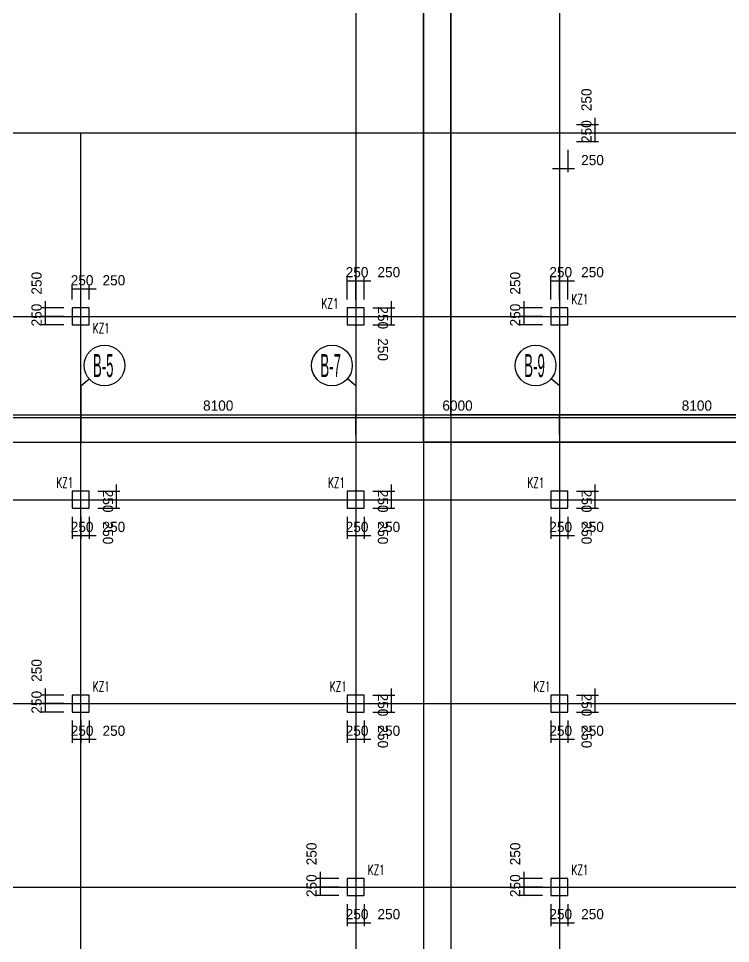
# Model space of a CAD drawing. Extents: x 387171 to 699106, y 11966 to 245688.
# Drawn here: x 522824 to 543799, y 131626 to 158858 of the extents above; entities that cross this region are included whole.
import ezdxf

# ---------------------------------------------------------------- set-up
doc = ezdxf.new("R2010")
doc.units = 0
doc.header["$LTSCALE"] = 100
doc.header["$MEASUREMENT"] = 0
for name, color, linetype in [('COLU', 7, 'Continuous'), ('DIM', 3, 'Continuous'), ('DOTE', 253, 'Continuous'), ('h后浇带', 51, 'Continuous'), ('L-AXIS', 3, 'Continuous'), ('NUM', 7, 'Continuous')]:
    doc.layers.add(name, color=color, linetype=linetype)
doc.styles.add('hztxt', font='hztxt')
doc.styles.get("Standard").update_dxf_attribs({"font": 'standard'})
doc.dimstyles.get("Standard").update_dxf_attribs({"dimtxt": 300, "dimasz": 100, "dimexe": 100, "dimexo": 250, "dimgap": 100, "dimtad": 0, "dimtoh": 1, "dimdec": 0, "dimdsep": 46, "dimcen": 0.09, "dimclrt": 7, "dimadec": 0, "dimazin": 0, "dimtfac": 1, "dimtdec": 4, "dimtofl": 0, "dimtmove": 0, "dimatfit": 3, "dimfxl": 1, "dimtolj": 1, "dimtzin": 0, "dimarcsym": 0})

# ---------------------------------------------------------------- blocks, each defined once
blk = doc.blocks.new('_AXISO')
blk.add_circle((0, 0), 0.5)
blk = doc.blocks.new('*D1638')
at = {"layer": 'L-AXIS', "color": 0, "linetype": 'ByBlock', "lineweight": -2}
for p, q in [((538758, 146608), (538758, 147210)), ((538758, 147110), (546858, 147110)), ((546858, 146608), (546858, 147210))]:
    blk.add_line(p, q, dxfattribs=at)
for points in [[(538758, 147110), (538858, 147126), (538858, 147093)], [(546858, 147110), (546758, 147093), (546758, 147126)]]:
    blk.add_solid(points, dxfattribs=at)
at = {"layer": 'L-AXIS', "color": 7, "linetype": 'Continuous', "lineweight": -2, "insert": (542808, 147460), "char_height": 300, "width": 775, "attachment_point": 5, "style": 'hztxt'}
blk.add_mtext('8100', dxfattribs=at)
blk = doc.blocks.new('*D1217')
at = {"layer": 'L-AXIS', "color": 0, "linetype": 'ByBlock', "lineweight": -2}
for p, q in [((518658, 146608), (518658, 147210)), ((518658, 147110), (524658, 147110)), ((524658, 146608), (524658, 147210))]:
    blk.add_line(p, q, dxfattribs=at)
for points in [[(518658, 147110), (518758, 147126), (518758, 147093)], [(524658, 147110), (524558, 147093), (524558, 147126)]]:
    blk.add_solid(points, dxfattribs=at)
at = {"layer": 'L-AXIS', "color": 7, "linetype": 'Continuous', "lineweight": -2, "insert": (521658, 147460), "char_height": 300, "width": 770, "attachment_point": 5, "style": 'hztxt'}
blk.add_mtext('6000', dxfattribs=at)
blk = doc.blocks.new('*D2904')
at = {"layer": 'L-AXIS', "color": 0, "linetype": 'ByBlock', "lineweight": -2}
for p, q in [((524658, 146608), (524658, 147210)), ((524658, 147110), (532758, 147110)), ((532758, 146608), (532758, 147210))]:
    blk.add_line(p, q, dxfattribs=at)
for points in [[(524658, 147110), (524758, 147126), (524758, 147093)], [(532758, 147110), (532658, 147093), (532658, 147126)]]:
    blk.add_solid(points, dxfattribs=at)
at = {"layer": 'L-AXIS', "color": 7, "linetype": 'Continuous', "lineweight": -2, "insert": (528708, 147460), "char_height": 300, "width": 775, "attachment_point": 5, "style": 'hztxt'}
blk.add_mtext('8100', dxfattribs=at)
blk = doc.blocks.new('*D2507')
at = {"layer": 'L-AXIS', "color": 0, "linetype": 'ByBlock', "lineweight": -2}
for p, q in [((532758, 146608), (532758, 147210)), ((532758, 147110), (538758, 147110)), ((538758, 146608), (538758, 147210))]:
    blk.add_line(p, q, dxfattribs=at)
for points in [[(532758, 147110), (532858, 147126), (532858, 147093)], [(538758, 147110), (538658, 147093), (538658, 147126)]]:
    blk.add_solid(points, dxfattribs=at)
at = {"layer": 'L-AXIS', "color": 7, "linetype": 'Continuous', "lineweight": -2, "insert": (535758, 147460), "char_height": 300, "width": 770, "attachment_point": 5, "style": 'hztxt'}
blk.add_mtext('6000', dxfattribs=at)
blk = doc.blocks.new('*D677')
at = {"layer": 'DIM', "color": 0, "linetype": 'ByBlock', "lineweight": -2}
for p, q in [((524158, 150338), (523508, 150338)), ((523608, 150538), (523608, 149888)), ((524158, 150088), (523508, 150088))]:
    blk.add_line(p, q, dxfattribs=at)
for points in [[(523608, 150338), (523591, 150438), (523625, 150438)], [(523608, 150088), (523625, 149988), (523591, 149988)]]:
    blk.add_solid(points, dxfattribs=at)
at = {"layer": 'DIM', "color": 7, "linetype": 'Continuous', "lineweight": -2, "insert": (523358, 151064), "char_height": 300, "width": 566.67, "attachment_point": 5, "rotation": 90, "style": 'hztxt'}
blk.add_mtext('250', dxfattribs=at)
blk = doc.blocks.new('*D234')
at = {"layer": 'DIM', "color": 0, "linetype": 'ByBlock', "lineweight": -2}
for p, q in [((524158, 150088), (523508, 150088)), ((523608, 150088), (523608, 149838)), ((524158, 149838), (523508, 149838))]:
    blk.add_line(p, q, dxfattribs=at)
for points in [[(523608, 150088), (523625, 149988), (523591, 149988)], [(523608, 149838), (523591, 149938), (523625, 149938)]]:
    blk.add_solid(points, dxfattribs=at)
at = {"layer": 'DIM', "color": 7, "linetype": 'Continuous', "lineweight": -2, "insert": (523358, 150128), "char_height": 300, "width": 566.67, "attachment_point": 5, "rotation": 90, "style": 'hztxt'}
blk.add_mtext('250', dxfattribs=at)
blk = doc.blocks.new('*D2821')
at = {"layer": 'DIM', "color": 0, "linetype": 'ByBlock', "lineweight": -2}
for p, q in [((524408, 150588), (524408, 150999)), ((524408, 150899), (524658, 150899)), ((524658, 150588), (524658, 150999))]:
    blk.add_line(p, q, dxfattribs=at)
for points in [[(524408, 150899), (524508, 150915), (524508, 150882)], [(524658, 150899), (524558, 150882), (524558, 150915)]]:
    blk.add_solid(points, dxfattribs=at)
at = {"layer": 'DIM', "color": 7, "linetype": 'Continuous', "lineweight": -2, "insert": (524698, 151149), "char_height": 300, "width": 566.67, "attachment_point": 5, "style": 'hztxt'}
blk.add_mtext('250', dxfattribs=at)
blk = doc.blocks.new('*D2746')
at = {"layer": 'DIM', "color": 0, "linetype": 'ByBlock', "lineweight": -2}
for p, q in [((524458, 150899), (525108, 150899)), ((524658, 150588), (524658, 150999)), ((524908, 150588), (524908, 150999))]:
    blk.add_line(p, q, dxfattribs=at)
for points in [[(524658, 150899), (524558, 150882), (524558, 150915)], [(524908, 150899), (525008, 150915), (525008, 150882)]]:
    blk.add_solid(points, dxfattribs=at)
at = {"layer": 'DIM', "color": 7, "linetype": 'Continuous', "lineweight": -2, "insert": (525634, 151149), "char_height": 300, "width": 566.67, "attachment_point": 5, "style": 'hztxt'}
blk.add_mtext('250', dxfattribs=at)
blk = doc.blocks.new('*D965')
at = {"layer": 'DIM', "color": 0, "linetype": 'ByBlock', "lineweight": -2}
for p, q in [((532508, 150588), (532508, 151238)), ((532508, 151138), (532758, 151138)), ((532758, 150588), (532758, 151238))]:
    blk.add_line(p, q, dxfattribs=at)
for points in [[(532508, 151138), (532608, 151155), (532608, 151121)], [(532758, 151138), (532658, 151121), (532658, 151155)]]:
    blk.add_solid(points, dxfattribs=at)
at = {"layer": 'DIM', "color": 7, "linetype": 'Continuous', "lineweight": -2, "insert": (532798, 151388), "char_height": 300, "width": 566.67, "attachment_point": 5, "style": 'hztxt'}
blk.add_mtext('250', dxfattribs=at)
blk = doc.blocks.new('*D880')
at = {"layer": 'DIM', "color": 0, "linetype": 'ByBlock', "lineweight": -2}
for p, q in [((532558, 151138), (533208, 151138)), ((532758, 150588), (532758, 151238)), ((533008, 150588), (533008, 151238))]:
    blk.add_line(p, q, dxfattribs=at)
for points in [[(532758, 151138), (532658, 151121), (532658, 151155)], [(533008, 151138), (533108, 151155), (533108, 151121)]]:
    blk.add_solid(points, dxfattribs=at)
at = {"layer": 'DIM', "color": 7, "linetype": 'Continuous', "lineweight": -2, "insert": (533734, 151388), "char_height": 300, "width": 566.67, "attachment_point": 5, "style": 'hztxt'}
blk.add_mtext('250', dxfattribs=at)
blk = doc.blocks.new('*D482')
at = {"layer": 'DIM', "color": 0, "linetype": 'ByBlock', "lineweight": -2}
for p, q in [((533258, 150088), (533908, 150088)), ((533808, 149838), (533808, 150088)), ((533258, 149838), (533908, 149838))]:
    blk.add_line(p, q, dxfattribs=at)
for points in [[(533808, 150088), (533825, 149988), (533791, 149988)], [(533808, 149838), (533791, 149938), (533825, 149938)]]:
    blk.add_solid(points, dxfattribs=at)
at = {"layer": 'DIM', "color": 7, "linetype": 'Continuous', "lineweight": -2, "insert": (533558, 149112), "char_height": 300, "width": 566.67, "attachment_point": 5, "rotation": 270, "style": 'hztxt'}
blk.add_mtext('250', dxfattribs=at)
blk = doc.blocks.new('*D24')
at = {"layer": 'DIM', "color": 0, "linetype": 'ByBlock', "lineweight": -2}
for p, q in [((533258, 150338), (533908, 150338)), ((533808, 149888), (533808, 150538)), ((533258, 150088), (533908, 150088))]:
    blk.add_line(p, q, dxfattribs=at)
for points in [[(533808, 150338), (533791, 150438), (533825, 150438)], [(533808, 150088), (533825, 149988), (533791, 149988)]]:
    blk.add_solid(points, dxfattribs=at)
at = {"layer": 'DIM', "color": 7, "linetype": 'Continuous', "lineweight": -2, "insert": (533558, 150048), "char_height": 300, "width": 566.67, "attachment_point": 5, "rotation": 270, "style": 'hztxt'}
blk.add_mtext('250', dxfattribs=at)
blk = doc.blocks.new('*D1908')
at = {"layer": 'DIM', "color": 0, "linetype": 'ByBlock', "lineweight": -2}
for p, q in [((524408, 144188), (524408, 143538)), ((524658, 144188), (524658, 143538)), ((524408, 143638), (524658, 143638))]:
    blk.add_line(p, q, dxfattribs=at)
for points in [[(524408, 143638), (524508, 143655), (524508, 143621)], [(524658, 143638), (524558, 143621), (524558, 143655)]]:
    blk.add_solid(points, dxfattribs=at)
at = {"layer": 'DIM', "color": 7, "linetype": 'Continuous', "lineweight": -2, "insert": (524698, 143888), "char_height": 300, "width": 566.67, "attachment_point": 5, "style": 'hztxt'}
blk.add_mtext('250', dxfattribs=at)
blk = doc.blocks.new('*D1848')
at = {"layer": 'DIM', "color": 0, "linetype": 'ByBlock', "lineweight": -2}
for p, q in [((524658, 144188), (524658, 143538)), ((524908, 144188), (524908, 143538)), ((524458, 143638), (525108, 143638))]:
    blk.add_line(p, q, dxfattribs=at)
for points in [[(524658, 143638), (524558, 143621), (524558, 143655)], [(524908, 143638), (525008, 143655), (525008, 143621)]]:
    blk.add_solid(points, dxfattribs=at)
at = {"layer": 'DIM', "color": 7, "linetype": 'Continuous', "lineweight": -2, "insert": (525634, 143888), "char_height": 300, "width": 566.67, "attachment_point": 5, "style": 'hztxt'}
blk.add_mtext('250', dxfattribs=at)
blk = doc.blocks.new('*D1445')
at = {"layer": 'DIM', "color": 0, "linetype": 'ByBlock', "lineweight": -2}
for p, q in [((525158, 144688), (525808, 144688)), ((525708, 144438), (525708, 144688)), ((525158, 144438), (525808, 144438))]:
    blk.add_line(p, q, dxfattribs=at)
for points in [[(525708, 144688), (525725, 144588), (525691, 144588)], [(525708, 144438), (525691, 144538), (525725, 144538)]]:
    blk.add_solid(points, dxfattribs=at)
at = {"layer": 'DIM', "color": 7, "linetype": 'Continuous', "lineweight": -2, "insert": (525458, 143712), "char_height": 300, "width": 566.67, "attachment_point": 5, "rotation": 270, "style": 'hztxt'}
blk.add_mtext('250', dxfattribs=at)
blk = doc.blocks.new('*D966')
at = {"layer": 'DIM', "color": 0, "linetype": 'ByBlock', "lineweight": -2}
for p, q in [((525158, 144938), (525808, 144938)), ((525708, 144488), (525708, 145138)), ((525158, 144688), (525808, 144688))]:
    blk.add_line(p, q, dxfattribs=at)
for points in [[(525708, 144938), (525691, 145038), (525725, 145038)], [(525708, 144688), (525725, 144588), (525691, 144588)]]:
    blk.add_solid(points, dxfattribs=at)
at = {"layer": 'DIM', "color": 7, "linetype": 'Continuous', "lineweight": -2, "insert": (525458, 144648), "char_height": 300, "width": 566.67, "attachment_point": 5, "rotation": 270, "style": 'hztxt'}
blk.add_mtext('250', dxfattribs=at)
blk = doc.blocks.new('*D930')
at = {"layer": 'DIM', "color": 0, "linetype": 'ByBlock', "lineweight": -2}
for p, q in [((532508, 144188), (532508, 143538)), ((532758, 144188), (532758, 143538)), ((532508, 143638), (532758, 143638))]:
    blk.add_line(p, q, dxfattribs=at)
for points in [[(532508, 143638), (532608, 143655), (532608, 143621)], [(532758, 143638), (532658, 143621), (532658, 143655)]]:
    blk.add_solid(points, dxfattribs=at)
at = {"layer": 'DIM', "color": 7, "linetype": 'Continuous', "lineweight": -2, "insert": (532798, 143888), "char_height": 300, "width": 566.67, "attachment_point": 5, "style": 'hztxt'}
blk.add_mtext('250', dxfattribs=at)
blk = doc.blocks.new('*D483')
at = {"layer": 'DIM', "color": 0, "linetype": 'ByBlock', "lineweight": -2}
for p, q in [((532758, 144188), (532758, 143538)), ((533008, 144188), (533008, 143538)), ((532558, 143638), (533208, 143638))]:
    blk.add_line(p, q, dxfattribs=at)
for points in [[(532758, 143638), (532658, 143621), (532658, 143655)], [(533008, 143638), (533108, 143655), (533108, 143621)]]:
    blk.add_solid(points, dxfattribs=at)
at = {"layer": 'DIM', "color": 7, "linetype": 'Continuous', "lineweight": -2, "insert": (533734, 143888), "char_height": 300, "width": 566.67, "attachment_point": 5, "style": 'hztxt'}
blk.add_mtext('250', dxfattribs=at)
blk = doc.blocks.new('*D74')
at = {"layer": 'DIM', "color": 0, "linetype": 'ByBlock', "lineweight": -2}
for p, q in [((533258, 144688), (533908, 144688)), ((533808, 144438), (533808, 144688)), ((533258, 144438), (533908, 144438))]:
    blk.add_line(p, q, dxfattribs=at)
for points in [[(533808, 144688), (533825, 144588), (533791, 144588)], [(533808, 144438), (533791, 144538), (533825, 144538)]]:
    blk.add_solid(points, dxfattribs=at)
at = {"layer": 'DIM', "color": 7, "linetype": 'Continuous', "lineweight": -2, "insert": (533558, 143712), "char_height": 300, "width": 566.67, "attachment_point": 5, "rotation": 270, "style": 'hztxt'}
blk.add_mtext('250', dxfattribs=at)
blk = doc.blocks.new('*D2991')
at = {"layer": 'DIM', "color": 0, "linetype": 'ByBlock', "lineweight": -2}
for p, q in [((533258, 144938), (533908, 144938)), ((533808, 144488), (533808, 145138)), ((533258, 144688), (533908, 144688))]:
    blk.add_line(p, q, dxfattribs=at)
for points in [[(533808, 144938), (533791, 145038), (533825, 145038)], [(533808, 144688), (533825, 144588), (533791, 144588)]]:
    blk.add_solid(points, dxfattribs=at)
at = {"layer": 'DIM', "color": 7, "linetype": 'Continuous', "lineweight": -2, "insert": (533558, 144648), "char_height": 300, "width": 566.67, "attachment_point": 5, "rotation": 270, "style": 'hztxt'}
blk.add_mtext('250', dxfattribs=at)
blk = doc.blocks.new('*D2170')
at = {"layer": 'DIM', "color": 0, "linetype": 'ByBlock', "lineweight": -2}
for p, q in [((524158, 138938), (523508, 138938)), ((523608, 139138), (523608, 138488)), ((524158, 138688), (523508, 138688))]:
    blk.add_line(p, q, dxfattribs=at)
for points in [[(523608, 138938), (523591, 139038), (523625, 139038)], [(523608, 138688), (523625, 138588), (523591, 138588)]]:
    blk.add_solid(points, dxfattribs=at)
at = {"layer": 'DIM', "color": 7, "linetype": 'Continuous', "lineweight": -2, "insert": (523358, 139664), "char_height": 300, "width": 566.67, "attachment_point": 5, "rotation": 90, "style": 'hztxt'}
blk.add_mtext('250', dxfattribs=at)
blk = doc.blocks.new('*D1702')
at = {"layer": 'DIM', "color": 0, "linetype": 'ByBlock', "lineweight": -2}
for p, q in [((524158, 138688), (523508, 138688)), ((523608, 138688), (523608, 138438)), ((524158, 138438), (523508, 138438))]:
    blk.add_line(p, q, dxfattribs=at)
for points in [[(523608, 138688), (523625, 138588), (523591, 138588)], [(523608, 138438), (523591, 138538), (523625, 138538)]]:
    blk.add_solid(points, dxfattribs=at)
at = {"layer": 'DIM', "color": 7, "linetype": 'Continuous', "lineweight": -2, "insert": (523358, 138728), "char_height": 300, "width": 566.67, "attachment_point": 5, "rotation": 90, "style": 'hztxt'}
blk.add_mtext('250', dxfattribs=at)
blk = doc.blocks.new('*D1661')
at = {"layer": 'DIM', "color": 0, "linetype": 'ByBlock', "lineweight": -2}
for p, q in [((524408, 138188), (524408, 137538)), ((524658, 138188), (524658, 137538)), ((524408, 137638), (524658, 137638))]:
    blk.add_line(p, q, dxfattribs=at)
for points in [[(524408, 137638), (524508, 137655), (524508, 137621)], [(524658, 137638), (524558, 137621), (524558, 137655)]]:
    blk.add_solid(points, dxfattribs=at)
at = {"layer": 'DIM', "color": 7, "linetype": 'Continuous', "lineweight": -2, "insert": (524698, 137888), "char_height": 300, "width": 566.67, "attachment_point": 5, "style": 'hztxt'}
blk.add_mtext('250', dxfattribs=at)
blk = doc.blocks.new('*D1197')
at = {"layer": 'DIM', "color": 0, "linetype": 'ByBlock', "lineweight": -2}
for p, q in [((524658, 138188), (524658, 137538)), ((524908, 138188), (524908, 137538)), ((524458, 137638), (525108, 137638))]:
    blk.add_line(p, q, dxfattribs=at)
for points in [[(524658, 137638), (524558, 137621), (524558, 137655)], [(524908, 137638), (525008, 137655), (525008, 137621)]]:
    blk.add_solid(points, dxfattribs=at)
at = {"layer": 'DIM', "color": 7, "linetype": 'Continuous', "lineweight": -2, "insert": (525634, 137888), "char_height": 300, "width": 566.67, "attachment_point": 5, "style": 'hztxt'}
blk.add_mtext('250', dxfattribs=at)
blk = doc.blocks.new('*D2802')
at = {"layer": 'DIM', "color": 0, "linetype": 'ByBlock', "lineweight": -2}
for p, q in [((532508, 138188), (532508, 137538)), ((532758, 138188), (532758, 137538)), ((532508, 137638), (532758, 137638))]:
    blk.add_line(p, q, dxfattribs=at)
for points in [[(532508, 137638), (532608, 137655), (532608, 137621)], [(532758, 137638), (532658, 137621), (532658, 137655)]]:
    blk.add_solid(points, dxfattribs=at)
at = {"layer": 'DIM', "color": 7, "linetype": 'Continuous', "lineweight": -2, "insert": (532798, 137888), "char_height": 300, "width": 566.67, "attachment_point": 5, "style": 'hztxt'}
blk.add_mtext('250', dxfattribs=at)
blk = doc.blocks.new('*D2371')
at = {"layer": 'DIM', "color": 0, "linetype": 'ByBlock', "lineweight": -2}
for p, q in [((532758, 138188), (532758, 137538)), ((533008, 138188), (533008, 137538)), ((532558, 137638), (533208, 137638))]:
    blk.add_line(p, q, dxfattribs=at)
for points in [[(532758, 137638), (532658, 137621), (532658, 137655)], [(533008, 137638), (533108, 137655), (533108, 137621)]]:
    blk.add_solid(points, dxfattribs=at)
at = {"layer": 'DIM', "color": 7, "linetype": 'Continuous', "lineweight": -2, "insert": (533734, 137888), "char_height": 300, "width": 566.67, "attachment_point": 5, "style": 'hztxt'}
blk.add_mtext('250', dxfattribs=at)
blk = doc.blocks.new('*D2287')
at = {"layer": 'DIM', "color": 0, "linetype": 'ByBlock', "lineweight": -2}
for p, q in [((533258, 138688), (533908, 138688)), ((533808, 138438), (533808, 138688)), ((533258, 138438), (533908, 138438))]:
    blk.add_line(p, q, dxfattribs=at)
for points in [[(533808, 138688), (533825, 138588), (533791, 138588)], [(533808, 138438), (533791, 138538), (533825, 138538)]]:
    blk.add_solid(points, dxfattribs=at)
at = {"layer": 'DIM', "color": 7, "linetype": 'Continuous', "lineweight": -2, "insert": (533558, 137712), "char_height": 300, "width": 566.67, "attachment_point": 5, "rotation": 270, "style": 'hztxt'}
blk.add_mtext('250', dxfattribs=at)
blk = doc.blocks.new('*D1858')
at = {"layer": 'DIM', "color": 0, "linetype": 'ByBlock', "lineweight": -2}
for p, q in [((533258, 138938), (533908, 138938)), ((533808, 138488), (533808, 139138)), ((533258, 138688), (533908, 138688))]:
    blk.add_line(p, q, dxfattribs=at)
for points in [[(533808, 138938), (533791, 139038), (533825, 139038)], [(533808, 138688), (533825, 138588), (533791, 138588)]]:
    blk.add_solid(points, dxfattribs=at)
at = {"layer": 'DIM', "color": 7, "linetype": 'Continuous', "lineweight": -2, "insert": (533558, 138648), "char_height": 300, "width": 566.67, "attachment_point": 5, "rotation": 270, "style": 'hztxt'}
blk.add_mtext('250', dxfattribs=at)
blk = doc.blocks.new('*D1407')
at = {"layer": 'DIM', "color": 0, "linetype": 'ByBlock', "lineweight": -2}
for p, q in [((531708, 133738), (531708, 133088)), ((532258, 133538), (531608, 133538)), ((532258, 133288), (531608, 133288))]:
    blk.add_line(p, q, dxfattribs=at)
for points in [[(531708, 133538), (531691, 133638), (531725, 133638)], [(531708, 133288), (531725, 133188), (531691, 133188)]]:
    blk.add_solid(points, dxfattribs=at)
at = {"layer": 'DIM', "color": 7, "linetype": 'Continuous', "lineweight": -2, "insert": (531458, 134264), "char_height": 300, "width": 566.67, "attachment_point": 5, "rotation": 90, "style": 'hztxt'}
blk.add_mtext('250', dxfattribs=at)
blk = doc.blocks.new('*D1366')
at = {"layer": 'DIM', "color": 0, "linetype": 'ByBlock', "lineweight": -2}
for p, q in [((532258, 133288), (531608, 133288)), ((531708, 133288), (531708, 133038)), ((532258, 133038), (531608, 133038))]:
    blk.add_line(p, q, dxfattribs=at)
for points in [[(531708, 133288), (531725, 133188), (531691, 133188)], [(531708, 133038), (531691, 133138), (531725, 133138)]]:
    blk.add_solid(points, dxfattribs=at)
at = {"layer": 'DIM', "color": 7, "linetype": 'Continuous', "lineweight": -2, "insert": (531458, 133328), "char_height": 300, "width": 566.67, "attachment_point": 5, "rotation": 90, "style": 'hztxt'}
blk.add_mtext('250', dxfattribs=at)
blk = doc.blocks.new('*D900')
at = {"layer": 'DIM', "color": 0, "linetype": 'ByBlock', "lineweight": -2}
for p, q in [((532508, 132788), (532508, 132138)), ((532758, 132788), (532758, 132138)), ((532508, 132238), (532758, 132238))]:
    blk.add_line(p, q, dxfattribs=at)
for points in [[(532508, 132238), (532608, 132255), (532608, 132221)], [(532758, 132238), (532658, 132221), (532658, 132255)]]:
    blk.add_solid(points, dxfattribs=at)
at = {"layer": 'DIM', "color": 7, "linetype": 'Continuous', "lineweight": -2, "insert": (532798, 132488), "char_height": 300, "width": 566.67, "attachment_point": 5, "style": 'hztxt'}
blk.add_mtext('250', dxfattribs=at)
blk = doc.blocks.new('*D490')
at = {"layer": 'DIM', "color": 0, "linetype": 'ByBlock', "lineweight": -2}
for p, q in [((532758, 132788), (532758, 132138)), ((533008, 132788), (533008, 132138)), ((532558, 132238), (533208, 132238))]:
    blk.add_line(p, q, dxfattribs=at)
for points in [[(532758, 132238), (532658, 132221), (532658, 132255)], [(533008, 132238), (533108, 132255), (533108, 132221)]]:
    blk.add_solid(points, dxfattribs=at)
at = {"layer": 'DIM', "color": 7, "linetype": 'Continuous', "lineweight": -2, "insert": (533734, 132488), "char_height": 300, "width": 566.67, "attachment_point": 5, "style": 'hztxt'}
blk.add_mtext('250', dxfattribs=at)
blk = doc.blocks.new('*D2323')
at = {"layer": 'DIM', "color": 0, "linetype": 'ByBlock', "lineweight": -2}
for p, q in [((538758, 154988), (538758, 154338)), ((539008, 154988), (539008, 154338)), ((538558, 154438), (539208, 154438))]:
    blk.add_line(p, q, dxfattribs=at)
for points in [[(538758, 154438), (538658, 154421), (538658, 154455)], [(539008, 154438), (539108, 154455), (539108, 154421)]]:
    blk.add_solid(points, dxfattribs=at)
at = {"layer": 'DIM', "color": 7, "linetype": 'Continuous', "lineweight": -2, "insert": (539734, 154688), "char_height": 300, "width": 566.67, "attachment_point": 5, "style": 'hztxt'}
blk.add_mtext('250', dxfattribs=at)
blk = doc.blocks.new('*D2289')
at = {"layer": 'DIM', "color": 0, "linetype": 'ByBlock', "lineweight": -2}
for p, q in [((539258, 155488), (539908, 155488)), ((539258, 155238), (539908, 155238)), ((539808, 155238), (539808, 155488))]:
    blk.add_line(p, q, dxfattribs=at)
for points in [[(539808, 155488), (539825, 155388), (539791, 155388)], [(539808, 155238), (539791, 155338), (539825, 155338)]]:
    blk.add_solid(points, dxfattribs=at)
at = {"layer": 'DIM', "color": 7, "linetype": 'Continuous', "lineweight": -2, "insert": (539558, 155528), "char_height": 300, "width": 566.67, "attachment_point": 5, "rotation": 90, "style": 'hztxt'}
blk.add_mtext('250', dxfattribs=at)
blk = doc.blocks.new('*D1811')
at = {"layer": 'DIM', "color": 0, "linetype": 'ByBlock', "lineweight": -2}
for p, q in [((539808, 155288), (539808, 155938)), ((539258, 155738), (539908, 155738)), ((539258, 155488), (539908, 155488))]:
    blk.add_line(p, q, dxfattribs=at)
for points in [[(539808, 155738), (539791, 155838), (539825, 155838)], [(539808, 155488), (539825, 155388), (539791, 155388)]]:
    blk.add_solid(points, dxfattribs=at)
at = {"layer": 'DIM', "color": 7, "linetype": 'Continuous', "lineweight": -2, "insert": (539558, 156464), "char_height": 300, "width": 566.67, "attachment_point": 5, "rotation": 90, "style": 'hztxt'}
blk.add_mtext('250', dxfattribs=at)
blk = doc.blocks.new('*D961')
at = {"layer": 'DIM', "color": 0, "linetype": 'ByBlock', "lineweight": -2}
for p, q in [((538258, 150338), (537608, 150338)), ((537708, 150538), (537708, 149888)), ((538258, 150088), (537608, 150088))]:
    blk.add_line(p, q, dxfattribs=at)
for points in [[(537708, 150338), (537691, 150438), (537725, 150438)], [(537708, 150088), (537725, 149988), (537691, 149988)]]:
    blk.add_solid(points, dxfattribs=at)
at = {"layer": 'DIM', "color": 7, "linetype": 'Continuous', "lineweight": -2, "insert": (537458, 151064), "char_height": 300, "width": 566.67, "attachment_point": 5, "rotation": 90, "style": 'hztxt'}
blk.add_mtext('250', dxfattribs=at)
blk = doc.blocks.new('*D873')
at = {"layer": 'DIM', "color": 0, "linetype": 'ByBlock', "lineweight": -2}
for p, q in [((538258, 150088), (537608, 150088)), ((537708, 150088), (537708, 149838)), ((538258, 149838), (537608, 149838))]:
    blk.add_line(p, q, dxfattribs=at)
for points in [[(537708, 150088), (537725, 149988), (537691, 149988)], [(537708, 149838), (537691, 149938), (537725, 149938)]]:
    blk.add_solid(points, dxfattribs=at)
at = {"layer": 'DIM', "color": 7, "linetype": 'Continuous', "lineweight": -2, "insert": (537458, 150128), "char_height": 300, "width": 566.67, "attachment_point": 5, "rotation": 90, "style": 'hztxt'}
blk.add_mtext('250', dxfattribs=at)
blk = doc.blocks.new('*D476')
at = {"layer": 'DIM', "color": 0, "linetype": 'ByBlock', "lineweight": -2}
for p, q in [((538508, 150588), (538508, 151238)), ((538508, 151138), (538758, 151138)), ((538758, 150588), (538758, 151238))]:
    blk.add_line(p, q, dxfattribs=at)
for points in [[(538508, 151138), (538608, 151155), (538608, 151121)], [(538758, 151138), (538658, 151121), (538658, 151155)]]:
    blk.add_solid(points, dxfattribs=at)
at = {"layer": 'DIM', "color": 7, "linetype": 'Continuous', "lineweight": -2, "insert": (538798, 151388), "char_height": 300, "width": 566.67, "attachment_point": 5, "style": 'hztxt'}
blk.add_mtext('250', dxfattribs=at)
blk = doc.blocks.new('*D16')
at = {"layer": 'DIM', "color": 0, "linetype": 'ByBlock', "lineweight": -2}
for p, q in [((538558, 151138), (539208, 151138)), ((538758, 150588), (538758, 151238)), ((539008, 150588), (539008, 151238))]:
    blk.add_line(p, q, dxfattribs=at)
for points in [[(538758, 151138), (538658, 151121), (538658, 151155)], [(539008, 151138), (539108, 151155), (539108, 151121)]]:
    blk.add_solid(points, dxfattribs=at)
at = {"layer": 'DIM', "color": 7, "linetype": 'Continuous', "lineweight": -2, "insert": (539734, 151388), "char_height": 300, "width": 566.67, "attachment_point": 5, "style": 'hztxt'}
blk.add_mtext('250', dxfattribs=at)
blk = doc.blocks.new('*D2558')
at = {"layer": 'DIM', "color": 0, "linetype": 'ByBlock', "lineweight": -2}
for p, q in [((538508, 144188), (538508, 143538)), ((538758, 144188), (538758, 143538)), ((538508, 143638), (538758, 143638))]:
    blk.add_line(p, q, dxfattribs=at)
for points in [[(538508, 143638), (538608, 143655), (538608, 143621)], [(538758, 143638), (538658, 143621), (538658, 143655)]]:
    blk.add_solid(points, dxfattribs=at)
at = {"layer": 'DIM', "color": 7, "linetype": 'Continuous', "lineweight": -2, "insert": (538798, 143888), "char_height": 300, "width": 566.67, "attachment_point": 5, "style": 'hztxt'}
blk.add_mtext('250', dxfattribs=at)
blk = doc.blocks.new('*D2088')
at = {"layer": 'DIM', "color": 0, "linetype": 'ByBlock', "lineweight": -2}
for p, q in [((538758, 144188), (538758, 143538)), ((539008, 144188), (539008, 143538)), ((538558, 143638), (539208, 143638))]:
    blk.add_line(p, q, dxfattribs=at)
for points in [[(538758, 143638), (538658, 143621), (538658, 143655)], [(539008, 143638), (539108, 143655), (539108, 143621)]]:
    blk.add_solid(points, dxfattribs=at)
at = {"layer": 'DIM', "color": 7, "linetype": 'Continuous', "lineweight": -2, "insert": (539734, 143888), "char_height": 300, "width": 566.67, "attachment_point": 5, "style": 'hztxt'}
blk.add_mtext('250', dxfattribs=at)
blk = doc.blocks.new('*D2052')
at = {"layer": 'DIM', "color": 0, "linetype": 'ByBlock', "lineweight": -2}
for p, q in [((539258, 144688), (539908, 144688)), ((539808, 144438), (539808, 144688)), ((539258, 144438), (539908, 144438))]:
    blk.add_line(p, q, dxfattribs=at)
for points in [[(539808, 144688), (539825, 144588), (539791, 144588)], [(539808, 144438), (539791, 144538), (539825, 144538)]]:
    blk.add_solid(points, dxfattribs=at)
at = {"layer": 'DIM', "color": 7, "linetype": 'Continuous', "lineweight": -2, "insert": (539558, 143712), "char_height": 300, "width": 566.67, "attachment_point": 5, "rotation": 270, "style": 'hztxt'}
blk.add_mtext('250', dxfattribs=at)
blk = doc.blocks.new('*D1589')
at = {"layer": 'DIM', "color": 0, "linetype": 'ByBlock', "lineweight": -2}
for p, q in [((539258, 144938), (539908, 144938)), ((539808, 144488), (539808, 145138)), ((539258, 144688), (539908, 144688))]:
    blk.add_line(p, q, dxfattribs=at)
for points in [[(539808, 144938), (539791, 145038), (539825, 145038)], [(539808, 144688), (539825, 144588), (539791, 144588)]]:
    blk.add_solid(points, dxfattribs=at)
at = {"layer": 'DIM', "color": 7, "linetype": 'Continuous', "lineweight": -2, "insert": (539558, 144648), "char_height": 300, "width": 566.67, "attachment_point": 5, "rotation": 270, "style": 'hztxt'}
blk.add_mtext('250', dxfattribs=at)
blk = doc.blocks.new('*D825')
at = {"layer": 'DIM', "color": 0, "linetype": 'ByBlock', "lineweight": -2}
for p, q in [((538508, 138188), (538508, 137538)), ((538758, 138188), (538758, 137538)), ((538508, 137638), (538758, 137638))]:
    blk.add_line(p, q, dxfattribs=at)
for points in [[(538508, 137638), (538608, 137655), (538608, 137621)], [(538758, 137638), (538658, 137621), (538658, 137655)]]:
    blk.add_solid(points, dxfattribs=at)
at = {"layer": 'DIM', "color": 7, "linetype": 'Continuous', "lineweight": -2, "insert": (538798, 137888), "char_height": 300, "width": 566.67, "attachment_point": 5, "style": 'hztxt'}
blk.add_mtext('250', dxfattribs=at)
blk = doc.blocks.new('*D735')
at = {"layer": 'DIM', "color": 0, "linetype": 'ByBlock', "lineweight": -2}
for p, q in [((538758, 138188), (538758, 137538)), ((539008, 138188), (539008, 137538)), ((538558, 137638), (539208, 137638))]:
    blk.add_line(p, q, dxfattribs=at)
for points in [[(538758, 137638), (538658, 137621), (538658, 137655)], [(539008, 137638), (539108, 137655), (539108, 137621)]]:
    blk.add_solid(points, dxfattribs=at)
at = {"layer": 'DIM', "color": 7, "linetype": 'Continuous', "lineweight": -2, "insert": (539734, 137888), "char_height": 300, "width": 566.67, "attachment_point": 5, "style": 'hztxt'}
blk.add_mtext('250', dxfattribs=at)
blk = doc.blocks.new('*D338')
at = {"layer": 'DIM', "color": 0, "linetype": 'ByBlock', "lineweight": -2}
for p, q in [((539258, 138688), (539908, 138688)), ((539808, 138438), (539808, 138688)), ((539258, 138438), (539908, 138438))]:
    blk.add_line(p, q, dxfattribs=at)
for points in [[(539808, 138688), (539825, 138588), (539791, 138588)], [(539808, 138438), (539791, 138538), (539825, 138538)]]:
    blk.add_solid(points, dxfattribs=at)
at = {"layer": 'DIM', "color": 7, "linetype": 'Continuous', "lineweight": -2, "insert": (539558, 137712), "char_height": 300, "width": 566.67, "attachment_point": 5, "rotation": 270, "style": 'hztxt'}
blk.add_mtext('250', dxfattribs=at)
blk = doc.blocks.new('*D2885')
at = {"layer": 'DIM', "color": 0, "linetype": 'ByBlock', "lineweight": -2}
for p, q in [((539258, 138938), (539908, 138938)), ((539808, 138488), (539808, 139138)), ((539258, 138688), (539908, 138688))]:
    blk.add_line(p, q, dxfattribs=at)
for points in [[(539808, 138938), (539791, 139038), (539825, 139038)], [(539808, 138688), (539825, 138588), (539791, 138588)]]:
    blk.add_solid(points, dxfattribs=at)
at = {"layer": 'DIM', "color": 7, "linetype": 'Continuous', "lineweight": -2, "insert": (539558, 138648), "char_height": 300, "width": 566.67, "attachment_point": 5, "rotation": 270, "style": 'hztxt'}
blk.add_mtext('250', dxfattribs=at)
blk = doc.blocks.new('*D2462')
at = {"layer": 'DIM', "color": 0, "linetype": 'ByBlock', "lineweight": -2}
for p, q in [((537708, 133738), (537708, 133088)), ((538258, 133538), (537608, 133538)), ((538258, 133288), (537608, 133288))]:
    blk.add_line(p, q, dxfattribs=at)
for points in [[(537708, 133538), (537691, 133638), (537725, 133638)], [(537708, 133288), (537725, 133188), (537691, 133188)]]:
    blk.add_solid(points, dxfattribs=at)
at = {"layer": 'DIM', "color": 7, "linetype": 'Continuous', "lineweight": -2, "insert": (537458, 134264), "char_height": 300, "width": 566.67, "attachment_point": 5, "rotation": 90, "style": 'hztxt'}
blk.add_mtext('250', dxfattribs=at)
blk = doc.blocks.new('*D1982')
at = {"layer": 'DIM', "color": 0, "linetype": 'ByBlock', "lineweight": -2}
for p, q in [((538258, 133288), (537608, 133288)), ((537708, 133288), (537708, 133038)), ((538258, 133038), (537608, 133038))]:
    blk.add_line(p, q, dxfattribs=at)
for points in [[(537708, 133288), (537725, 133188), (537691, 133188)], [(537708, 133038), (537691, 133138), (537725, 133138)]]:
    blk.add_solid(points, dxfattribs=at)
at = {"layer": 'DIM', "color": 7, "linetype": 'Continuous', "lineweight": -2, "insert": (537458, 133328), "char_height": 300, "width": 566.67, "attachment_point": 5, "rotation": 90, "style": 'hztxt'}
blk.add_mtext('250', dxfattribs=at)
blk = doc.blocks.new('*D1945')
at = {"layer": 'DIM', "color": 0, "linetype": 'ByBlock', "lineweight": -2}
for p, q in [((538508, 132788), (538508, 132138)), ((538758, 132788), (538758, 132138)), ((538508, 132238), (538758, 132238))]:
    blk.add_line(p, q, dxfattribs=at)
for points in [[(538508, 132238), (538608, 132255), (538608, 132221)], [(538758, 132238), (538658, 132221), (538658, 132255)]]:
    blk.add_solid(points, dxfattribs=at)
at = {"layer": 'DIM', "color": 7, "linetype": 'Continuous', "lineweight": -2, "insert": (538798, 132488), "char_height": 300, "width": 566.67, "attachment_point": 5, "style": 'hztxt'}
blk.add_mtext('250', dxfattribs=at)
blk = doc.blocks.new('*D1499')
at = {"layer": 'DIM', "color": 0, "linetype": 'ByBlock', "lineweight": -2}
for p, q in [((538758, 132788), (538758, 132138)), ((539008, 132788), (539008, 132138)), ((538558, 132238), (539208, 132238))]:
    blk.add_line(p, q, dxfattribs=at)
for points in [[(538758, 132238), (538658, 132221), (538658, 132255)], [(539008, 132238), (539108, 132255), (539108, 132221)]]:
    blk.add_solid(points, dxfattribs=at)
at = {"layer": 'DIM', "color": 7, "linetype": 'Continuous', "lineweight": -2, "insert": (539734, 132488), "char_height": 300, "width": 566.67, "attachment_point": 5, "style": 'hztxt'}
blk.add_mtext('250', dxfattribs=at)
blk = doc.blocks.new('后浇带现场')
at = {"color": 6, "lineweight": 30}
for points in [[(760007, 730049), (760007, 673430), (717757, 673430), (717757, 730049)], [(759207, 730049), (759207, 674230), (718557, 674230), (718557, 730049)], [(662200, 674230), (718557, 674230), (718557, 624270), (707583, 624270), (707286, 620897), (700215, 616964), (698139, 620873), (664797, 619534)], [(662200, 673430), (717757, 673430), (717757, 625070), (706851, 625070), (706526, 621390), (700538, 618060), (698609, 621692), (664765, 620333)]]:
    blk.add_lwpolyline(points, dxfattribs=at)
at = {"layer": 'h后浇带', "color": 1}
for p, q in [((717757, 730049), (717757, 685030)), ((718557, 730049), (718557, 685030)), ((717757, 685030), (717757, 664030)), ((718557, 685030), (718557, 651530)), ((662168, 674230), (787754, 674230)), ((662200, 673430), (787536, 673430))]:
    blk.add_line(p, q, dxfattribs=at)

msp = doc.modelspace()

# ---------------------------------------------------------------- linework, layer by layer
at = {"layer": 'COLU'}
for points in [[(524408.1, 149837.9), (524908.1, 149837.9), (524908.1, 150337.9), (524408.1, 150337.9)], [(532508.1, 149837.9), (533008.1, 149837.9), (533008.1, 150337.9), (532508.1, 150337.9)], [(538508.1, 149837.9), (539008.1, 149837.9), (539008.1, 150337.9), (538508.1, 150337.9)], [(524408.1, 144437.9), (524908.1, 144437.9), (524908.1, 144937.9), (524408.1, 144937.9)], [(532508.1, 144437.9), (533008.1, 144437.9), (533008.1, 144937.9), (532508.1, 144937.9)], [(538508.1, 144437.9), (539008.1, 144437.9), (539008.1, 144937.9), (538508.1, 144937.9)], [(524408.1, 138437.9), (524908.1, 138437.9), (524908.1, 138937.9), (524408.1, 138937.9)], [(532508.1, 138437.9), (533008.1, 138437.9), (533008.1, 138937.9), (532508.1, 138937.9)], [(538508.1, 138437.9), (539008.1, 138437.9), (539008.1, 138937.9), (538508.1, 138937.9)], [(532508.1, 133037.9), (533008.1, 133037.9), (533008.1, 133537.9), (532508.1, 133537.9)], [(538508.1, 133037.9), (539008.1, 133037.9), (539008.1, 133537.9), (538508.1, 133537.9)]]:
    msp.add_lwpolyline(points, close=True, dxfattribs=at)
at = {"layer": 'DOTE'}
for p, q in [((532758, 238913.1), (532758.2, 95505.2)), ((538758.1, 238913.1), (538758.1, 94087.9)), ((491029.4, 155487.9), (604908.1, 155487.9)), ((524658.1, 100087.9), (524658.1, 155487.9)), ((491246.2, 150087.9), (605563.5, 150087.9)), ((491462.9, 144687.9), (604647.2, 144687.9)), ((491703.8, 138687.9), (593508.1, 138687.9)), ((508458.1, 133287.9), (585258.1, 133287.9))]:
    msp.add_line(p, q, dxfattribs=at)
at = {"layer": 'L-AXIS'}
for p, q in [((524658.1, 148041.3), (524902.5, 148250.8)), ((532758.1, 148041.3), (532513.5, 148250.7)), ((538758.1, 148041.3), (538513.6, 148250.8)), ((524658.1, 148041.3), (524658.1, 146357.9)), ((532758.1, 148041.3), (532758.1, 146357.9)), ((538758.1, 148041.3), (538758.1, 146357.9))]:
    msp.add_line(p, q, dxfattribs=at)

# ---------------------------------------------------------------- block references
at = {"color": 3, "lineweight": 30}
msp.add_blockref('后浇带现场', (-182998.7, -527042.1), dxfattribs=at)
at = {"layer": 'L-AXIS'}
ref = msp.add_blockref('_AXISO', (525358.1, 148641.3), dxfattribs=dict(at, xscale=1199.999999999997, yscale=1200, rotation=359.9996457873818))
ref.add_attrib('A', 'B-5', (525018.7, 148301.9), dxfattribs={"height": 678.82, "style": 'hztxt', "width": 0.42623})
ref = msp.add_blockref('_AXISO', (532058.1, 148641.3), dxfattribs=dict(at, xscale=1199.999999999997, yscale=1200, rotation=359.9996457873818))
ref.add_attrib('A', 'B-7', (531718.7, 148301.9), dxfattribs={"height": 678.82, "style": 'hztxt', "width": 0.42623})
ref = msp.add_blockref('_AXISO', (538058.1, 148641.3), dxfattribs=dict(at, xscale=1199.999999999997, yscale=1200, rotation=359.9996457873818))
ref.add_attrib('A', 'B-9', (537718.7, 148301.9), dxfattribs={"height": 678.82, "style": 'hztxt', "width": 0.433333})

# ---------------------------------------------------------------- texts
at = {"layer": 'NUM', "color": 200, "width": 0.7}
for p in [(531752, 150316), (539114.1, 150444), (525014.1, 149590.2), (523938.8, 145044), (531942.9, 145044), (537815.6, 145044), (525014.1, 139044), (531994.4, 139044), (537994.4, 139044), (533114.1, 133644), (539114.1, 133644)]:
    msp.add_text('KZ1', height=300, dxfattribs=at).set_placement(p)

# ---------------------------------------------------------------- dimensions: what is measured, and where the dimension line sits
at = {"layer": 'DIM', "color": 200}
for p1, p2, distance, picture, middle in [((539008.1, 155487.9), (539008.1, 155737.9), -800, '*D1811', (539558.1, 155956)), ((539008.1, 155237.9), (539008.1, 155487.9), -800, '*D2289', (539558.1, 155019.9)), ((538758.1, 155237.9), (539008.1, 155237.9), -800, '*D2323', (539226.1, 154687.9)), ((532508.1, 150337.9), (532758.1, 150337.9), 800, '*D965', (532290, 151387.9)), ((532758.1, 150337.9), (533008.1, 150337.9), 800, '*D880', (533226.1, 151387.9)), ((538508.1, 150337.9), (538758.1, 150337.9), 800, '*D476', (538290, 151387.9)), ((538758.1, 150337.9), (539008.1, 150337.9), 800, '*D16', (539226.1, 151387.9)), ((524408.1, 150337.9), (524408.1, 150087.9), -800, '*D677', (523358.1, 150556)), ((524408.1, 150337.9), (524658.1, 150337.9), 560.6, '*D2821', (524190, 151148.5)), ((524658.1, 150337.9), (524908.1, 150337.9), 560.6, '*D2746', (525126.1, 151148.5)), ((538508.1, 150337.9), (538508.1, 150087.9), -800, '*D961', (537458.1, 150556)), ((524408.1, 150087.9), (524408.1, 149837.9), -800, '*D234', (523358.1, 149619.9)), ((533008.1, 150087.9), (533008.1, 150337.9), -800, '*D24', (533558.1, 150556)), ((538508.1, 150087.9), (538508.1, 149837.9), -800, '*D873', (537458.1, 149619.9)), ((533008.1, 149837.9), (533008.1, 150087.9), -800, '*D482', (533558.1, 149619.9)), ((524908.1, 144687.9), (524908.1, 144937.9), -800, '*D966', (525458.1, 145156)), ((533008.1, 144687.9), (533008.1, 144937.9), -800, '*D2991', (533558.1, 145156)), ((539008.1, 144687.9), (539008.1, 144937.9), -800, '*D1589', (539558.1, 145156)), ((524908.1, 144437.9), (524908.1, 144687.9), -800, '*D1445', (525458.1, 144219.9)), ((533008.1, 144437.9), (533008.1, 144687.9), -800, '*D74', (533558.1, 144219.9)), ((539008.1, 144437.9), (539008.1, 144687.9), -800, '*D2052', (539558.1, 144219.9)), ((524408.1, 144437.9), (524658.1, 144437.9), -800, '*D1908', (524190, 143887.9)), ((524658.1, 144437.9), (524908.1, 144437.9), -800, '*D1848', (525126.1, 143887.9)), ((532508.1, 144437.9), (532758.1, 144437.9), -800, '*D930', (532290, 143887.9)), ((532758.1, 144437.9), (533008.1, 144437.9), -800, '*D483', (533226.1, 143887.9)), ((538508.1, 144437.9), (538758.1, 144437.9), -800, '*D2558', (538290, 143887.9)), ((538758.1, 144437.9), (539008.1, 144437.9), -800, '*D2088', (539226.1, 143887.9)), ((524408.1, 138937.9), (524408.1, 138687.9), -800, '*D2170', (523358.1, 139156)), ((533008.1, 138687.9), (533008.1, 138937.9), -800, '*D1858', (533558.1, 139156)), ((539008.1, 138687.9), (539008.1, 138937.9), -800, '*D2885', (539558.1, 139156)), ((524408.1, 138687.9), (524408.1, 138437.9), -800, '*D1702', (523358.1, 138219.9)), ((533008.1, 138437.9), (533008.1, 138687.9), -800, '*D2287', (533558.1, 138219.9)), ((539008.1, 138437.9), (539008.1, 138687.9), -800, '*D338', (539558.1, 138219.9)), ((524408.1, 138437.9), (524658.1, 138437.9), -800, '*D1661', (524190, 137887.9)), ((524658.1, 138437.9), (524908.1, 138437.9), -800, '*D1197', (525126.1, 137887.9)), ((532508.1, 138437.9), (532758.1, 138437.9), -800, '*D2802', (532290, 137887.9)), ((532758.1, 138437.9), (533008.1, 138437.9), -800, '*D2371', (533226.1, 137887.9)), ((538508.1, 138437.9), (538758.1, 138437.9), -800, '*D825', (538290, 137887.9)), ((538758.1, 138437.9), (539008.1, 138437.9), -800, '*D735', (539226.1, 137887.9)), ((532508.1, 133537.9), (532508.1, 133287.9), -800, '*D1407', (531458.1, 133756)), ((538508.1, 133537.9), (538508.1, 133287.9), -800, '*D2462', (537458.1, 133756)), ((532508.1, 133287.9), (532508.1, 133037.9), -800, '*D1366', (531458.1, 132819.9)), ((538508.1, 133287.9), (538508.1, 133037.9), -800, '*D1982', (537458.1, 132819.9)), ((532508.1, 133037.9), (532758.1, 133037.9), -800, '*D900', (532290, 132487.9)), ((532758.1, 133037.9), (533008.1, 133037.9), -800, '*D490', (533226.1, 132487.9)), ((538508.1, 133037.9), (538758.1, 133037.9), -800, '*D1945', (538290, 132487.9)), ((538758.1, 133037.9), (539008.1, 133037.9), -800, '*D1499', (539226.1, 132487.9))]:
    dim = msp.add_aligned_dim(p1=p1, p2=p2, distance=distance, dimstyle='Standard', dxfattribs=at)
    dim.commit()
    dim.dimension.update_dxf_attribs({"geometry": picture, "text_midpoint": middle})
at = {"layer": 'L-AXIS'}
for base, p1, p2, picture, middle in [((524658.1, 147109.6), (518658.1, 146357.9), (524658.1, 146357.9), '*D1217', (521658.1, 147459.6)), ((532758.1, 147109.6), (524658.1, 146357.9), (532758.1, 146357.9), '*D2904', (528708.1, 147459.6)), ((538758.1, 147109.6), (532758.1, 146357.9), (538758.1, 146357.9), '*D2507', (535758.1, 147459.6)), ((546858.1, 147109.6), (538758.1, 146357.9), (546858.1, 146357.9), '*D1638', (542808.1, 147459.6))]:
    dim = msp.add_linear_dim(base=base, p1=p1, p2=p2, dimstyle='Standard', dxfattribs=at)
    dim.commit()
    dim.dimension.update_dxf_attribs({"geometry": picture, "text_midpoint": middle})

doc.saveas('drawing.dxf')
